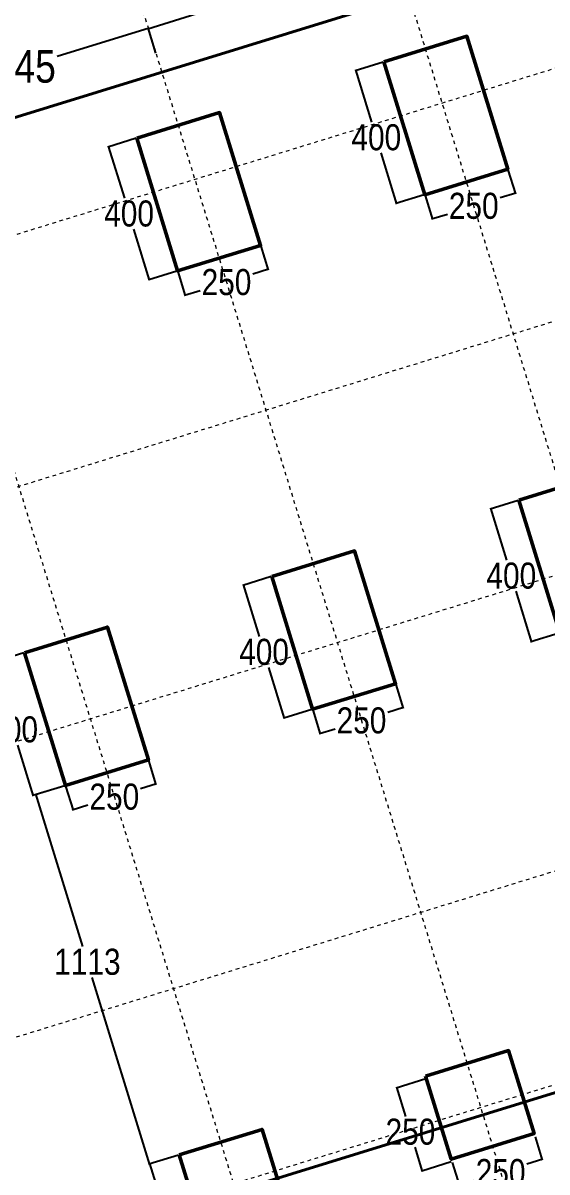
# Model space of a CAD drawing. Header units: centimetres. Extents: x 85226 to 578505, y -13061 to 170378.
# Drawn here: x 446779 to 448288, y 119679 to 122986 of the extents above; entities that cross this region are included whole.
import ezdxf

# ---------------------------------------------------------------- set-up
doc = ezdxf.new("R2010")
doc.units = ezdxf.units.CM
doc.linetypes.add('Dashed', pattern=[10.666667, 5.333333, -5.333333])
for name, color, linetype, lineweight in [('Akset_Pen_No__13', 13, 'Continuous', 18), ('Dimensionet', 150, 'Continuous', 15), ('Fasada_Pen_No__1', 1, 'Continuous', 18), ('Fasada_Pen_No__32', 32, 'Continuous', 18), ('muri', 7, 'Continuous', 40), ('Spotat', 1, 'Continuous', 15)]:
    doc.layers.add(name, color=color, linetype=linetype, lineweight=lineweight)
doc.styles.add('Dimensionet CM', font='swissc.ttf', dxfattribs={"height": 15})
doc.dimstyles.new('Maxi shkronjat', dxfattribs={"dimscale": 2, "dimtxt": 30, "dimasz": 1, "dimexe": 1, "dimexo": 1, "dimgap": 3, "dimtad": 0, "dimtih": 1, "dimtoh": 1, "dimzin": 9, "dimtxsty": 'Dimensionet CM', "dimblk": 'ARCHTICK', "dimcen": 1, "dimdle": 1, "dimadec": 0, "dimazin": 0, "dimtfac": 1, "dimtmove": 0, "dimatfit": 3, "dimldrblk": 'ARCHTICK', "dimfxl": 1, "dimarcsym": 0})

# ---------------------------------------------------------------- blocks, each defined once
blk = doc.blocks.new('_ArchTick')
at = {"layer": 'Spotat', "color": 0, "const_width": 0.15}
blk.add_lwpolyline([(-0.5, -0.5), (0.5, 0.5)], dxfattribs=at)
blk = doc.blocks.new('*D4501')
at = {"layer": 'DEFPOINTS', "color": 0, "transparency": 16777216}
for p in [(447140.2, 120864.7), (446901.3, 120791.1), (447161.5, 120795.4)]:
    blk.add_point(p, dxfattribs=at)
at = {"layer": 'Dimensionet', "color": 0, "lineweight": -2, "transparency": 16777216}
for p, q in [((447140.8, 120862.8), (447162.1, 120793.5)), ((447163.5, 120796), (447117.9, 120782)), ((446901.8, 120789.2), (446923.2, 120719.9)), ((446920.7, 120721.2), (446966.3, 120735.2))]:
    blk.add_line(p, q, dxfattribs=at)
at = {"layer": 'Dimensionet', "color": 0, "lineweight": -2, "transparency": 16777216, "xscale": 2, "yscale": 2, "zscale": 2}
for p, rotation in [((447161.5, 120795.4), 17.13000000001436), ((446922.6, 120721.8), 197.1300000000143)]:
    blk.add_blockref('_ArchTick', p, dxfattribs=dict(at, rotation=rotation))
at = {"layer": 'Dimensionet', "color": 0, "transparency": 16777216, "insert": (447042.1, 120758.6), "char_height": 15, "attachment_point": 5, "style": 'Dimensionet CM'}
blk.add_mtext('{\\H5x;250}', dxfattribs=at)
blk = doc.blocks.new('*D4502')
at = {"layer": 'DEFPOINTS', "color": 0, "transparency": 16777216}
for p in [(446783.4, 121173.4), (446691.3, 121145), (446901.3, 120791.1)]:
    blk.add_point(p, dxfattribs=at)
at = {"layer": 'Dimensionet', "color": 0, "lineweight": -2, "transparency": 16777216}
for p, q in [((446781.5, 121172.8), (446689.4, 121144.4)), ((446690.7, 121146.9), (446737.1, 120996.5)), ((446809.7, 120760.8), (446764.5, 120907.6)), ((446899.3, 120790.5), (446807.2, 120762.1))]:
    blk.add_line(p, q, dxfattribs=at)
at = {"layer": 'Dimensionet', "color": 0, "lineweight": -2, "transparency": 16777216, "xscale": 2, "yscale": 2, "zscale": 2}
for p, rotation in [((446691.3, 121145), 107.1300000000024), ((446809.1, 120762.7), 287.1300000000024)]:
    blk.add_blockref('_ArchTick', p, dxfattribs=dict(at, rotation=rotation))
at = {"layer": 'Dimensionet', "color": 0, "transparency": 16777216, "insert": (446750.8, 120952.1), "char_height": 15, "attachment_point": 5, "style": 'Dimensionet CM'}
blk.add_mtext('{\\H5x;400}', dxfattribs=at)
blk = doc.blocks.new('*D4503')
at = {"layer": 'DEFPOINTS', "color": 0, "transparency": 16777216}
for p in [(447852.1, 121084.2), (447613.2, 121010.5), (447873.5, 121014.8)]:
    blk.add_point(p, dxfattribs=at)
at = {"layer": 'Dimensionet', "color": 0, "lineweight": -2, "transparency": 16777216}
for p, q in [((447852.7, 121082.3), (447874.1, 121012.9)), ((447613.8, 121008.6), (447635.2, 120939.3)), ((447875.4, 121015.4), (447829.9, 121001.4)), ((447632.7, 120940.6), (447678.2, 120954.6))]:
    blk.add_line(p, q, dxfattribs=at)
at = {"layer": 'Dimensionet', "color": 0, "lineweight": -2, "transparency": 16777216, "xscale": 2, "yscale": 2, "zscale": 2}
for p, rotation in [((447873.5, 121014.8), 17.1299999999555), ((447634.6, 120941.2), 197.1299999999555)]:
    blk.add_blockref('_ArchTick', p, dxfattribs=dict(at, rotation=rotation))
at = {"layer": 'Dimensionet', "color": 0, "transparency": 16777216, "insert": (447754, 120978), "char_height": 15, "attachment_point": 5, "style": 'Dimensionet CM'}
blk.add_mtext('{\\H5x;250}', dxfattribs=at)
blk = doc.blocks.new('*D4504')
at = {"layer": 'DEFPOINTS', "color": 0, "transparency": 16777216}
for p in [(447495.4, 121392.8), (447414.1, 121367.8), (447613.2, 121010.5)]:
    blk.add_point(p, dxfattribs=at)
at = {"layer": 'Dimensionet', "color": 0, "lineweight": -2, "transparency": 16777216}
for p, q in [((447493.5, 121392.2), (447412.2, 121367.2)), ((447413.5, 121369.7), (447459.7, 121219.8)), ((447532.5, 120983.6), (447487.1, 121130.9)), ((447611.3, 121010), (447530, 120984.9))]:
    blk.add_line(p, q, dxfattribs=at)
at = {"layer": 'Dimensionet', "color": 0, "lineweight": -2, "transparency": 16777216, "xscale": 2, "yscale": 2, "zscale": 2}
for p, rotation in [((447414.1, 121367.8), 107.1300000000072), ((447531.9, 120985.5), 287.1300000000073)]:
    blk.add_blockref('_ArchTick', p, dxfattribs=dict(at, rotation=rotation))
at = {"layer": 'Dimensionet', "color": 0, "transparency": 16777216, "insert": (447473.4, 121175.3), "char_height": 15, "attachment_point": 5, "style": 'Dimensionet CM'}
blk.add_mtext('{\\H5x;400}', dxfattribs=at)
blk = doc.blocks.new('*D4506')
at = {"layer": 'DEFPOINTS', "color": 0, "transparency": 16777216}
for p in [(448207.3, 121612.2), (448126.1, 121587.2), (448325.2, 121230)]:
    blk.add_point(p, dxfattribs=at)
at = {"layer": 'Dimensionet', "color": 0, "lineweight": -2, "transparency": 16777216}
for p, q in [((448205.4, 121611.6), (448124.2, 121586.6)), ((448125.5, 121589.1), (448171.7, 121439.2)), ((448244.5, 121203), (448199.1, 121350.3)), ((448323.3, 121229.4), (448242, 121204.3))]:
    blk.add_line(p, q, dxfattribs=at)
at = {"layer": 'Dimensionet', "color": 0, "lineweight": -2, "transparency": 16777216, "xscale": 2, "yscale": 2, "zscale": 2}
for p, rotation in [((448126.1, 121587.2), 107.1299999999913), ((448243.9, 121204.9), 287.1299999999913)]:
    blk.add_blockref('_ArchTick', p, dxfattribs=dict(at, rotation=rotation))
at = {"layer": 'Dimensionet', "color": 0, "transparency": 16777216, "insert": (448185.4, 121394.7), "char_height": 15, "attachment_point": 5, "style": 'Dimensionet CM'}
blk.add_mtext('{\\H5x;400}', dxfattribs=at)
blk = doc.blocks.new('*D4533')
at = {"layer": 'DEFPOINTS', "color": 0, "transparency": 16777216}
for p in [(448175.3, 122565.1), (447936.4, 122491.4), (448196.7, 122495.7)]:
    blk.add_point(p, dxfattribs=at)
at = {"layer": 'Dimensionet', "color": 0, "lineweight": -2, "transparency": 16777216}
for p, q in [((448175.9, 122563.1), (448197.2, 122493.8)), ((447937, 122489.5), (447958.3, 122420.2)), ((448198.6, 122496.3), (448153, 122482.3)), ((447955.8, 122421.5), (448001.4, 122435.5))]:
    blk.add_line(p, q, dxfattribs=at)
at = {"layer": 'Dimensionet', "color": 0, "lineweight": -2, "transparency": 16777216, "xscale": 2, "yscale": 2, "zscale": 2}
for p, rotation in [((448196.7, 122495.7), 17.13000000001436), ((447957.7, 122422.1), 197.1300000000143)]:
    blk.add_blockref('_ArchTick', p, dxfattribs=dict(at, rotation=rotation))
at = {"layer": 'Dimensionet', "color": 0, "transparency": 16777216, "insert": (448077.2, 122458.9), "char_height": 15, "attachment_point": 5, "style": 'Dimensionet CM'}
blk.add_mtext('{\\H5x;250}', dxfattribs=at)
blk = doc.blocks.new('*D4534')
at = {"layer": 'DEFPOINTS', "color": 0, "transparency": 16777216}
for p in [(447737.3, 122848.6), (447818.6, 122873.7), (447936.4, 122491.4)]:
    blk.add_point(p, dxfattribs=at)
at = {"layer": 'Dimensionet', "color": 0, "lineweight": -2, "transparency": 16777216}
for p, q in [((447816.6, 122873.1), (447735.4, 122848)), ((447736.7, 122850.5), (447782.9, 122700.6)), ((447855.7, 122464.5), (447810.3, 122611.7)), ((447934.5, 122490.8), (447853.2, 122465.8))]:
    blk.add_line(p, q, dxfattribs=at)
at = {"layer": 'Dimensionet', "color": 0, "lineweight": -2, "transparency": 16777216, "xscale": 2, "yscale": 2, "zscale": 2}
for p, rotation in [((447737.3, 122848.6), 107.1299999999704), ((447855.1, 122466.4), 287.1299999999704)]:
    blk.add_blockref('_ArchTick', p, dxfattribs=dict(at, rotation=rotation))
at = {"layer": 'Dimensionet', "color": 0, "transparency": 16777216, "insert": (447796.6, 122656.2), "char_height": 15, "attachment_point": 5, "style": 'Dimensionet CM'}
blk.add_mtext('{\\H5x;400}', dxfattribs=at)
blk = doc.blocks.new('*D4535')
at = {"layer": 'DEFPOINTS', "color": 0, "transparency": 16777216}
for p in [(447463.3, 122345.6), (447224.4, 122272), (447484.7, 122276.3)]:
    blk.add_point(p, dxfattribs=at)
at = {"layer": 'Dimensionet', "color": 0, "lineweight": -2, "transparency": 16777216}
for p, q in [((447463.9, 122343.7), (447485.3, 122274.4)), ((447225, 122270.1), (447246.4, 122200.7)), ((447486.6, 122276.9), (447441.1, 122262.8)), ((447243.9, 122202.1), (447289.4, 122216.1))]:
    blk.add_line(p, q, dxfattribs=at)
at = {"layer": 'Dimensionet', "color": 0, "lineweight": -2, "transparency": 16777216, "xscale": 2, "yscale": 2, "zscale": 2}
for p, rotation in [((447484.7, 122276.3), 17.12999999998886), ((447245.8, 122202.6), 197.1299999999888)]:
    blk.add_blockref('_ArchTick', p, dxfattribs=dict(at, rotation=rotation))
at = {"layer": 'Dimensionet', "color": 0, "transparency": 16777216, "insert": (447365.2, 122239.5), "char_height": 15, "attachment_point": 5, "style": 'Dimensionet CM'}
blk.add_mtext('{\\H5x;250}', dxfattribs=at)
blk = doc.blocks.new('*D4536')
at = {"layer": 'DEFPOINTS', "color": 0, "transparency": 16777216}
for p in [(447106.6, 122654.2), (447025.3, 122629.2), (447224.4, 122272)]:
    blk.add_point(p, dxfattribs=at)
at = {"layer": 'Dimensionet', "color": 0, "lineweight": -2, "transparency": 16777216}
for p, q in [((447104.7, 122653.7), (447023.4, 122628.6)), ((447024.8, 122631.1), (447071, 122481.2)), ((447143.7, 122245), (447098.4, 122392.3)), ((447222.5, 122271.4), (447141.2, 122246.4))]:
    blk.add_line(p, q, dxfattribs=at)
at = {"layer": 'Dimensionet', "color": 0, "lineweight": -2, "transparency": 16777216, "xscale": 2, "yscale": 2, "zscale": 2}
for p, rotation in [((447025.3, 122629.2), 107.1299999999962), ((447143.2, 122246.9), 287.1299999999962)]:
    blk.add_blockref('_ArchTick', p, dxfattribs=dict(at, rotation=rotation))
at = {"layer": 'Dimensionet', "color": 0, "transparency": 16777216, "insert": (447084.7, 122436.8), "char_height": 15, "attachment_point": 5, "style": 'Dimensionet CM'}
blk.add_mtext('{\\H5x;400}', dxfattribs=at)
blk = doc.blocks.new('*D4544')
at = {"layer": 'DEFPOINTS', "color": 0, "transparency": 16777216}
for p in [(447228.9, 119728), (447143.9, 119701.7), (447302.6, 119489.1)]:
    blk.add_point(p, dxfattribs=at)
at = {"layer": 'Dimensionet', "color": 0, "lineweight": -2, "transparency": 16777216}
for p, q in [((447227, 119727.4), (447142, 119701.2)), ((447143.3, 119703.7), (447169.2, 119619.6)), ((447218.1, 119460.9), (447196.7, 119530.5)), ((447300.7, 119488.5), (447215.6, 119462.2))]:
    blk.add_line(p, q, dxfattribs=at)
at = {"layer": 'Dimensionet', "color": 0, "lineweight": -2, "transparency": 16777216, "xscale": 2, "yscale": 2, "zscale": 2}
for p, rotation in [((447143.9, 119701.7), 107.1299999999555), ((447217.5, 119462.8), 287.1299999999555)]:
    blk.add_blockref('_ArchTick', p, dxfattribs=dict(at, rotation=rotation))
at = {"layer": 'Dimensionet', "color": 0, "transparency": 16777216, "insert": (447182.9, 119575), "char_height": 15, "attachment_point": 5, "style": 'Dimensionet CM'}
blk.add_mtext('{\\H5x;250}', dxfattribs=at)
blk = doc.blocks.new('*D4545')
at = {"layer": 'DEFPOINTS', "color": 0, "transparency": 16777216}
for p in [(448253.4, 119782.1), (448014.5, 119708.5), (448274.1, 119715)]:
    blk.add_point(p, dxfattribs=at)
at = {"layer": 'Dimensionet', "color": 0, "lineweight": -2, "transparency": 16777216}
for p, q in [((448254, 119780.2), (448274.7, 119713.1)), ((448015.1, 119706.6), (448035.8, 119639.4)), ((448276, 119715.6), (448230.5, 119701.5)), ((448033.3, 119640.7), (448078.8, 119654.8))]:
    blk.add_line(p, q, dxfattribs=at)
at = {"layer": 'Dimensionet', "color": 0, "lineweight": -2, "transparency": 16777216, "xscale": 2, "yscale": 2, "zscale": 2}
for p, rotation in [((448274.1, 119715), 17.12999999998293), ((448035.2, 119641.3), 197.1299999999829)]:
    blk.add_blockref('_ArchTick', p, dxfattribs=dict(at, rotation=rotation))
at = {"layer": 'Dimensionet', "color": 0, "transparency": 16777216, "insert": (448154.7, 119678.1), "char_height": 15, "attachment_point": 5, "style": 'Dimensionet CM'}
blk.add_mtext('{\\H5x;250}', dxfattribs=at)
blk = doc.blocks.new('*D4546')
at = {"layer": 'DEFPOINTS', "color": 0, "transparency": 16777216}
for p in [(447940.9, 119947.4), (447855.8, 119921.2), (448014.5, 119708.5)]:
    blk.add_point(p, dxfattribs=at)
at = {"layer": 'Dimensionet', "color": 0, "lineweight": -2, "transparency": 16777216}
for p, q in [((447939, 119946.8), (447853.9, 119920.6)), ((447855.2, 119923.1), (447881.2, 119839)), ((447930, 119680.4), (447908.6, 119749.9)), ((448012.6, 119707.9), (447927.5, 119681.7))]:
    blk.add_line(p, q, dxfattribs=at)
at = {"layer": 'Dimensionet', "color": 0, "lineweight": -2, "transparency": 16777216, "xscale": 2, "yscale": 2, "zscale": 2}
for p, rotation in [((447855.8, 119921.2), 107.129999999879), ((447929.5, 119682.3), 287.129999999879)]:
    blk.add_blockref('_ArchTick', p, dxfattribs=dict(at, rotation=rotation))
at = {"layer": 'Dimensionet', "color": 0, "transparency": 16777216, "insert": (447894.9, 119794.4), "char_height": 15, "attachment_point": 5, "style": 'Dimensionet CM'}
blk.add_mtext('{\\H5x;250}', dxfattribs=at)
blk = doc.blocks.new('*D4458')
at = {"layer": 'DEFPOINTS', "color": 0, "transparency": 16777216}
for p in [(447140.2, 122969.7), (447162.5, 122897.3), (446450.5, 122677.9)]:
    blk.add_point(p, dxfattribs=at)
at = {"layer": 'Dimensionet', "color": 0, "lineweight": -2, "transparency": 16777216}
for p, q in [((447142.1, 122970.3), (446877.2, 122888.7)), ((447161.9, 122899.2), (447139.6, 122971.6)), ((446426.3, 122749.7), (446691.2, 122831.3)), ((446450, 122679.8), (446427.6, 122752.2))]:
    blk.add_line(p, q, dxfattribs=at)
at = {"layer": 'Dimensionet', "color": 0, "lineweight": -2, "transparency": 16777216, "xscale": 2, "yscale": 2, "zscale": 2}
for p, rotation in [((447140.2, 122969.7), 17.12999999998339), ((446428.2, 122750.3), 197.1299999999834)]:
    blk.add_blockref('_ArchTick', p, dxfattribs=dict(at, rotation=rotation))
at = {"layer": 'Dimensionet', "color": 0, "transparency": 16777216, "insert": (446784.2, 122860), "char_height": 15, "attachment_point": 5, "style": 'Dimensionet CM'}
blk.add_mtext('{\\H6.25x;745}', dxfattribs=at)
blk = doc.blocks.new('*D4459')
at = {"layer": 'DEFPOINTS', "color": 0, "transparency": 16777216}
for p in [(447852.1, 123189.1), (447874.4, 123116.7), (447162.5, 122897.3)]:
    blk.add_point(p, dxfattribs=at)
at = {"layer": 'Dimensionet', "color": 0, "lineweight": -2, "transparency": 16777216}
for p, q in [((447854, 123189.7), (447589.2, 123108.1)), ((447873.9, 123118.6), (447851.5, 123191.1)), ((447138.3, 122969.1), (447403.1, 123050.8)), ((447161.9, 122899.2), (447139.6, 122971.6))]:
    blk.add_line(p, q, dxfattribs=at)
at = {"layer": 'Dimensionet', "color": 0, "lineweight": -2, "transparency": 16777216, "xscale": 2, "yscale": 2, "zscale": 2}
for p, rotation in [((447852.1, 123189.1), 17.12999999999723), ((447140.2, 122969.7), 197.1299999999972)]:
    blk.add_blockref('_ArchTick', p, dxfattribs=dict(at, rotation=rotation))
at = {"layer": 'Dimensionet', "color": 0, "transparency": 16777216, "insert": (447496.1, 123079.4), "char_height": 15, "attachment_point": 5, "style": 'Dimensionet CM'}
blk.add_mtext('{\\H6.25x;745}', dxfattribs=at)
blk = doc.blocks.new('*D4695')
at = {"layer": 'DEFPOINTS', "color": 0, "transparency": 16777216}
for p in [(454335.6, 125528.7), (454558.8, 124804.6), (441497.6, 120779)]:
    blk.add_point(p, dxfattribs=at)
at = {"layer": 'Dimensionet', "color": 0, "lineweight": -2, "transparency": 16777216}
for p, q in [((454337.5, 125529.3), (447958.7, 123563.3)), ((454558.2, 124806.5), (454335, 125530.6)), ((441272.5, 121502.5), (447651.3, 123468.5)), ((441497, 120780.9), (441273.8, 121505))]:
    blk.add_line(p, q, dxfattribs=at)
at = {"layer": 'Dimensionet', "color": 0, "lineweight": -2, "transparency": 16777216, "xscale": 2, "yscale": 2, "zscale": 2}
for p, rotation in [((454335.6, 125528.7), 17.1299999999269), ((441274.4, 121503.1), 197.1299999999269)]:
    blk.add_blockref('_ArchTick', p, dxfattribs=dict(at, rotation=rotation))
at = {"layer": 'Dimensionet', "color": 0, "transparency": 16777216, "insert": (447805, 123515.9), "char_height": 15, "attachment_point": 5, "style": 'Dimensionet CM'}
blk.add_mtext('{\\H6.25x;13668}', dxfattribs=at)
blk = doc.blocks.new('*D4697')
at = {"layer": 'DEFPOINTS', "color": 0, "transparency": 16777216}
for p in [(454001.6, 121553.8), (454083.4, 121288.5), (445974.4, 119087.5)]:
    blk.add_point(p, dxfattribs=at)
at = {"layer": 'Dimensionet', "color": 0, "lineweight": -2, "transparency": 16777216}
for p, q in [((454002.2, 121551.9), (454084, 121286.5)), ((454085.3, 121289), (450219, 120097.4)), ((446056.5, 118814.5), (449922.7, 120006.1)), ((445975, 119085.6), (446059, 118813.1))]:
    blk.add_line(p, q, dxfattribs=at)
at = {"layer": 'Dimensionet', "color": 0, "lineweight": -2, "transparency": 16777216, "xscale": 2, "yscale": 2, "zscale": 2}
for p, rotation in [((454083.4, 121288.5), 17.1299999999269), ((446058.4, 118815), 197.1299999999269)]:
    blk.add_blockref('_ArchTick', p, dxfattribs=dict(at, rotation=rotation))
at = {"layer": 'Dimensionet', "color": 0, "transparency": 16777216, "insert": (450070.9, 120051.8), "char_height": 15, "attachment_point": 5, "style": 'Dimensionet CM'}
blk.add_mtext('{\\H7.5x;8398}', dxfattribs=at)
blk = doc.blocks.new('*D4698')
at = {"layer": 'DEFPOINTS', "color": 0, "transparency": 16777216}
for p in [(454374.4, 125403), (454517.6, 124938.4), (445068.7, 122026.1)]:
    blk.add_point(p, dxfattribs=at)
at = {"layer": 'Dimensionet', "color": 0, "lineweight": -2, "transparency": 16777216}
for p, q in [((454376.3, 125403.6), (449774.8, 123985.4)), ((454517, 124940.3), (454373.8, 125405)), ((444923.6, 122490.2), (449525, 123908.4)), ((445068.1, 122028), (444924.9, 122492.7))]:
    blk.add_line(p, q, dxfattribs=at)
at = {"layer": 'Dimensionet', "color": 0, "lineweight": -2, "transparency": 16777216, "xscale": 2, "yscale": 2, "zscale": 2}
for p, rotation in [((454374.4, 125403), 17.1299999999269), ((444925.5, 122490.8), 197.1299999999269)]:
    blk.add_blockref('_ArchTick', p, dxfattribs=dict(at, rotation=rotation))
at = {"layer": 'Dimensionet', "color": 0, "transparency": 16777216, "insert": (449649.9, 123946.9), "char_height": 15, "attachment_point": 5, "style": 'Dimensionet CM'}
blk.add_mtext('{\\H6.25x;9888}', dxfattribs=at)
blk = doc.blocks.new('*D4496')
at = {"layer": 'DEFPOINTS', "color": 0, "transparency": 16777216}
for p in [(446816.2, 120764.9), (446901.3, 120791.1), (447228.9, 119728)]:
    blk.add_point(p, dxfattribs=at)
at = {"layer": 'Dimensionet', "color": 0, "lineweight": -2, "transparency": 16777216}
for p, q in [((446899.3, 120790.5), (446814.3, 120764.3)), ((446815.6, 120766.8), (446950.9, 120327.9)), ((447144.5, 119699.8), (446978.3, 120238.9)), ((447227, 119727.4), (447142, 119701.2))]:
    blk.add_line(p, q, dxfattribs=at)
at = {"layer": 'Dimensionet', "color": 0, "lineweight": -2, "transparency": 16777216, "xscale": 2, "yscale": 2, "zscale": 2}
for p, rotation in [((446816.2, 120764.9), 107.1299999999889), ((447143.9, 119701.7), 287.1299999999889)]:
    blk.add_blockref('_ArchTick', p, dxfattribs=dict(at, rotation=rotation))
at = {"layer": 'Dimensionet', "color": 0, "transparency": 16777216, "insert": (446964.6, 120283.4), "char_height": 15, "attachment_point": 5, "style": 'Dimensionet CM'}
blk.add_mtext('{\\H5x;1113}', dxfattribs=at)
blk = doc.blocks.new('*D4699')
at = {"layer": 'DEFPOINTS', "color": 0, "transparency": 16777216}
for p in [(446512.5, 122052.6), (446432.2, 122027.8), (446783.4, 121173.4)]:
    blk.add_point(p, dxfattribs=at)
at = {"layer": 'Dimensionet', "color": 0, "lineweight": -2, "transparency": 16777216}
for p, q in [((446510.6, 122052), (446430.2, 122027.2)), ((446431.6, 122029.7), (446553.9, 121632.8)), ((446703.7, 121146.7), (446581.4, 121543.7)), ((446781.5, 121172.8), (446701.2, 121148))]:
    blk.add_line(p, q, dxfattribs=at)
at = {"layer": 'Dimensionet', "color": 0, "lineweight": -2, "transparency": 16777216, "xscale": 2, "yscale": 2, "zscale": 2}
for p, rotation in [((446432.2, 122027.8), 107.1299999991601), ((446703.1, 121148.6), 287.1299999991601)]:
    blk.add_blockref('_ArchTick', p, dxfattribs=dict(at, rotation=rotation))
at = {"layer": 'Dimensionet', "color": 0, "transparency": 16777216, "insert": (446567.6, 121588.2), "char_height": 15, "attachment_point": 5, "style": 'Dimensionet CM'}
blk.add_mtext('{\\H5x;920}', dxfattribs=at)

msp = doc.modelspace()

# ---------------------------------------------------------------- linework, layer by layer
at = {"layer": 'Akset_Pen_No__13', "color": 251, "linetype": 'Dashed', "ltscale": 2}
for p, q in [((441033.45, 120612.373), (455000.798, 124917.297)), ((441238.156, 119948.204), (455205.503, 124253.128)), ((441444.335, 119279.257), (455411.682, 123584.181)), ((447830.5, 123259.302), (448904.101, 119775.998)), ((447118.549, 123039.869), (448192.15, 119556.565)), ((446406.598, 122820.436), (447480.199, 119337.132)), ((441683.649, 118502.801), (455650.996, 122807.724)), ((442074.222, 118008.408), (455824.039, 122246.286))]:
    msp.add_line(p, q, dxfattribs=at)
at = {"layer": 'Fasada_Pen_No__1', "lineweight": 50}
for points in [[(447818.553, 122873.676), (448057.462, 122947.311), (448175.279, 122565.056), (447936.369, 122491.421), (447818.553, 122873.676)], [(447106.602, 122654.243), (447345.511, 122727.879), (447463.328, 122345.623), (447224.418, 122271.988), (447106.602, 122654.243)], [(448207.346, 121612.233), (448446.256, 121685.868), (448564.072, 121303.613), (448325.163, 121229.977), (448207.346, 121612.233)], [(447495.395, 121392.8), (447734.305, 121466.435), (447852.121, 121084.18), (447613.212, 121010.544), (447495.395, 121392.8)], [(446783.444, 121173.367), (447022.354, 121247.002), (447140.17, 120864.747), (446901.261, 120791.112), (446783.444, 121173.367)]]:
    msp.add_lwpolyline(points, dxfattribs=at)
at = {"layer": 'Fasada_Pen_No__32', "lineweight": 50}
for points in [[(447938.679, 119954.563), (448177.589, 120028.199), (448251.224, 119789.289), (448012.314, 119715.654), (447938.679, 119954.563)], [(447228.937, 119727.963), (447467.847, 119801.599), (447541.482, 119562.689), (447302.572, 119489.054), (447228.937, 119727.963)]]:
    msp.add_lwpolyline(points, dxfattribs=at)
at = {"layer": 'muri'}
msp.add_lwpolyline([(454495.298, 122303.074), (454694.715, 123339.658), (454884.989, 123398.303), (454460.85, 124774.423), (450136.591, 123441.628), (450092.41, 123584.974), (449528.583, 123411.195), (449572.764, 123267.849), (449424.64, 123222.195), (449338.189, 123509.476), (446443.559, 122617.312), (446533.832, 122331.209), (446385.708, 122285.556), (446341.527, 122428.901), (445777.7, 122255.122), (445821.881, 122111.777), (445119.487, 121895.289)], dxfattribs=at)
msp.add_lwpolyline([(445955.982, 119181.275), (453873.451, 121621.545), (453829.27, 121764.89), (454082.827, 121843.04, 0.27723304), (454495.298, 122303.074)], format="xyb", dxfattribs=at)

# ---------------------------------------------------------------- dimensions: what is measured, and where the dimension line sits
at = {"layer": 'Dimensionet'}
for base, p1, p2, angle, text, picture, middle, dimtype in [((454335.634, 125528.725), (441497.615, 120778.98), (454558.814, 124804.616), 17.13, '{\\H6.25x;<>}', '*D4695', (447805.035, 123515.907), 160), ((454374.372, 125403.04), (445068.695, 122026.133), (454517.578, 124938.406), 17.13, '{\\H6.25x;<>}', '*D4698', (449649.93, 123946.903), 160), ((446816.19, 120764.892), (447228.937, 119727.963), (446901.261, 120791.112), 107.13, '{\\H5x;<>}', '*D4496', (446964.602, 120283.368), 161)]:
    dim = msp.add_linear_dim(base=base, p1=p1, p2=p2, angle=angle, text=text, dimstyle='Maxi shkronjat', override={"dimdec": 0}, dxfattribs=at)
    dim.commit()
    dim.dimension.update_dxf_attribs({"geometry": picture, "text_midpoint": middle, "dimtype": dimtype})
for p1, p2, picture, middle in [((447162.496, 122897.284), (447874.447, 123116.717), '*D4459', (447496.147, 123079.433)), ((446450.545, 122677.851), (447162.496, 122897.284), '*D4458', (446784.196, 122860))]:
    dim = msp.add_aligned_dim(p1=p1, p2=p2, distance=75.796, text='{\\H6.25x;<>}', dimstyle='Maxi shkronjat', dxfattribs=at)
    dim.commit()
    dim.dimension.update_dxf_attribs({"geometry": picture, "text_midpoint": middle})
for base, p1, p2, angle, picture, middle in [((447737.29, 122848.63), (447936.369, 122491.421), (447818.553, 122873.676), 107.13, '*D4534', (447796.602, 122656.193)), ((447025.339, 122629.197), (447224.418, 122271.988), (447106.602, 122654.243), 107.13, '*D4536', (447084.651, 122436.76)), ((448196.651, 122495.712), (447936.369, 122491.421), (448175.279, 122565.056), 17.13, '*D4533', (448077.197, 122458.895)), ((447484.7, 122276.279), (447224.418, 122271.988), (447463.328, 122345.623), 17.13, '*D4535', (447365.246, 122239.462)), ((448126.084, 121587.187), (448325.163, 121229.977), (448207.346, 121612.233), 107.13, '*D4506', (448185.396, 121394.75)), ((447414.133, 121367.754), (447613.212, 121010.544), (447495.395, 121392.8), 107.13, '*D4504', (447473.445, 121175.317)), ((446691.333, 121144.977), (446901.261, 120791.112), (446783.444, 121173.367), 107.13, '*D4502', (446750.785, 120952.085)), ((447873.494, 121014.836), (447613.212, 121010.544), (447852.121, 121084.18), 17.13, '*D4503', (447754.039, 120978.018)), ((447161.543, 120795.403), (446901.261, 120791.112), (447140.17, 120864.747), 17.13, '*D4501', (447042.088, 120758.585)), ((447855.817, 119921.176), (448014.523, 119708.486), (447940.888, 119947.396), 107.13, '*D4546', (447894.88, 119794.436)), ((448274.131, 119714.967), (448014.523, 119708.486), (448253.433, 119782.122), 17.13, '*D4545', (448154.676, 119678.149)), ((447143.866, 119701.743), (447302.572, 119489.054), (447228.937, 119727.963), 107.13, '*D4544', (447182.929, 119575.003))]:
    dim = msp.add_linear_dim(base=base, p1=p1, p2=p2, angle=angle, text='{\\H5x;<>}', dimstyle='Maxi shkronjat', dxfattribs=at)
    dim.commit()
    dim.dimension.update_dxf_attribs({"geometry": picture, "text_midpoint": middle, "dimtype": 161})
dim = msp.add_linear_dim(base=(446432.16, 122027.803), p1=(446783.444, 121173.367), p2=(446512.467, 122052.555), angle=107.13, text='{\\H5x;<>}', dimstyle='Maxi shkronjat', dxfattribs=at)
dim.commit()
dim.dimension.update_dxf_attribs({"geometry": '*D4699', "text_midpoint": (446567.649, 121588.209)})
dim = msp.add_linear_dim(base=(454083.372, 121288.455), p1=(445974.407, 119087.543), p2=(454001.594, 121553.782), angle=17.13, text='{\\H7.5x;<>}', dimstyle='Maxi shkronjat', override={"dimdec": 0}, dxfattribs=at)
dim.commit()
dim.dimension.update_dxf_attribs({"geometry": '*D4697', "text_midpoint": (450070.883, 120051.752)})

doc.saveas('drawing.dxf')
